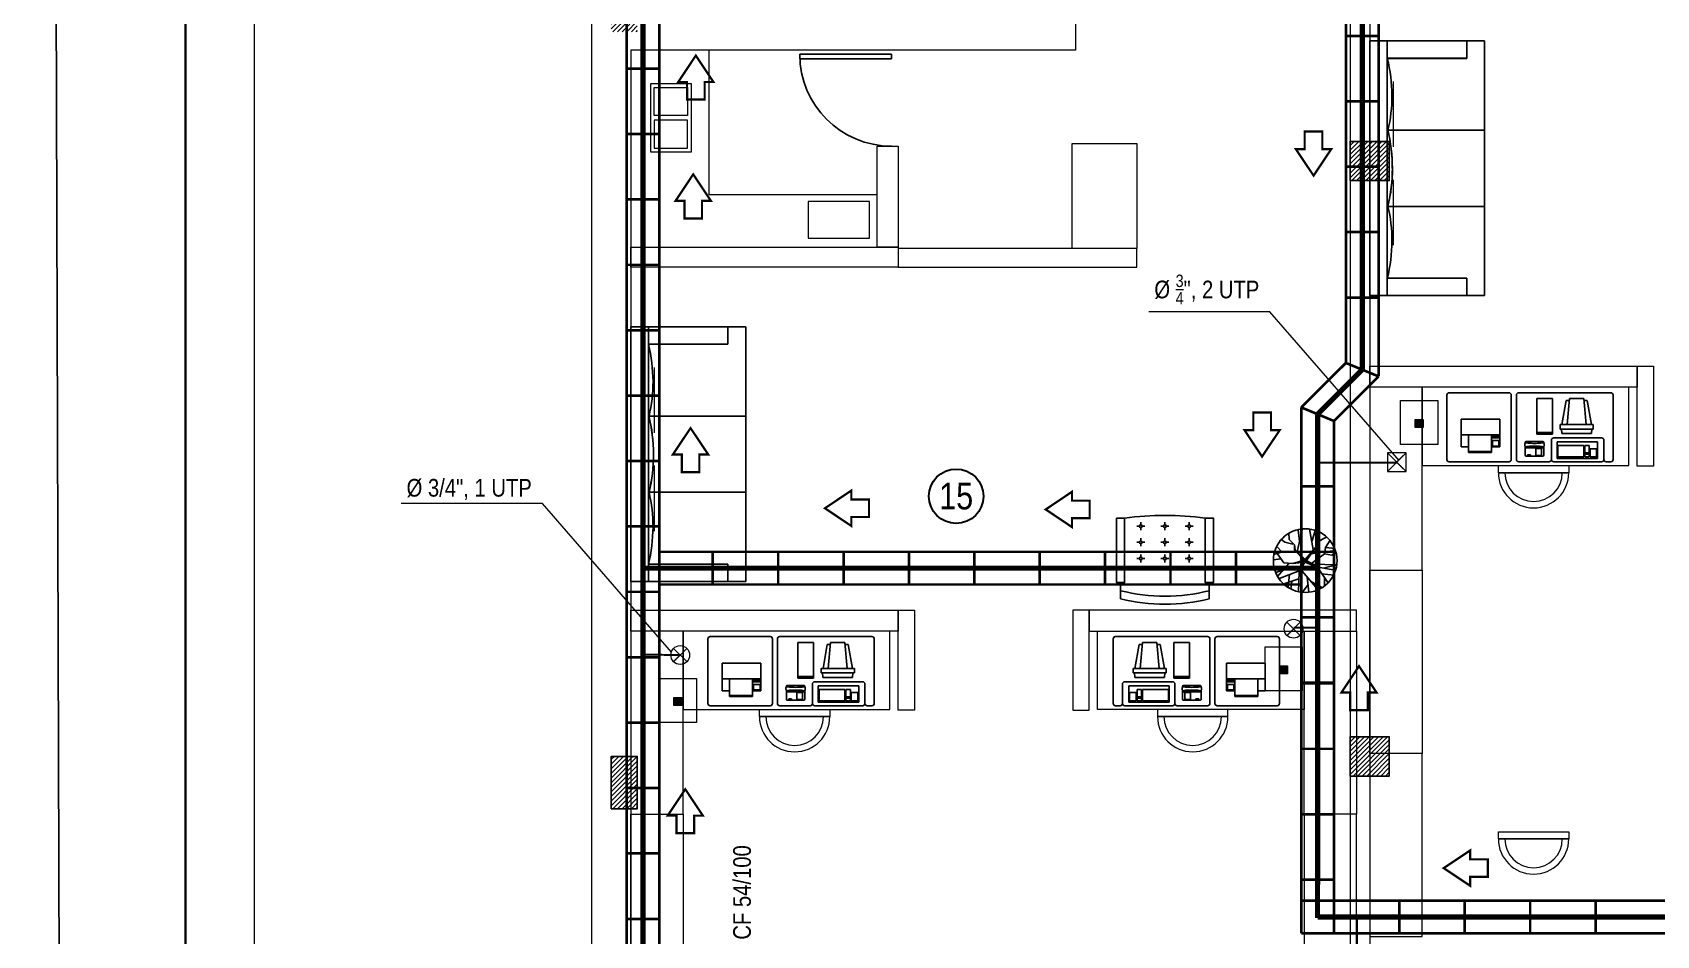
# Model space of a CAD drawing. Header units: millimetres. Extents: x 0 to 126, y 0 to 76.
# Drawn here: x 0 to 12.42, y 10.52 to 17.43 of the extents above; entities that cross this region are included whole.
import ezdxf

# ---------------------------------------------------------------- set-up
doc = ezdxf.new("R2010")
doc.units = ezdxf.units.MM
doc.linetypes.add('Continua', pattern=[0])
doc.linetypes.add('DASHED', pattern=[0.75, 0.5, -0.25])
for name, color, linetype, lineweight in [('1_MARCO', 7, 'Continuous', 35), ('1_ROTULO', 102, 'Continuous', 15), ('ARQUITECTÓNICO', 152, 'Continuous', 0), ('INST. VOZ Y DATOS', 40, 'Continuous', 0), ('TEXTOS INST. VOZ Y DATOS', 1, 'Continuous', 0)]:
    doc.layers.add(name, color=color, linetype=linetype, lineweight=lineweight)
for name, color, linetype in [('9__9', 9, 'Continuous'), ('_AR_Membrete', 7, 'Continuous'), ('A-FURN-1', 7, 'Continuous'), ('A-GLAZ-1', 7, 'Continuous'), ('E-COLUMNA', 20, 'Continuous'), ('HatchColus', 8, 'Continuous'), ('MOVABLE_FURNISHINGS', 7, 'Continuous'), ('Muebles', 2, 'Continuous'), ('TRACO01', 7, 'Continuous'), ('TRACO02', 255, 'Continuous')]:
    doc.layers.add(name, color=color, linetype=linetype)
doc.styles.add('75', font='ARIALN.TTF', dxfattribs={"height": 0.135})
pattern_1 = [(45, (-1018.400148, -104.339457), (-0.0176776695, 0.0176776695), [])]

# ---------------------------------------------------------------- blocks, each defined once
blk = doc.blocks.new('FIXT-SOFA3672')
at = {"layer": 'A-FURN-1'}
for p, q in [((35.919106, 36.03653), (-35.919106, 36.03653)), ((-35.919106, 36.03653), (-35.919106, 0.010204)), ((35.919106, 0.010204), (35.919106, 36.03653)), ((-35.896767, 30.508681), (35.914639, 30.508681)), ((-31.016712, 5.575283), (-31.016712, 30.508681)), ((-10.734035, 30.318065), (-10.734035, -0.180412)), ((10.734035, 30.318065), (10.734035, -0.180412)), ((31.016712, 5.575283), (31.016712, 30.508681)), ((-35.896767, 5.575283), (-31.016712, 5.575283)), ((35.896767, 5.575283), (31.016712, 5.575283)), ((-35.919106, 0.010204), (35.919106, 0.010204))]:
    blk.add_line(p, q, dxfattribs=at)
for centre, radius, start, end in [((-20.12418, 71.160164), 42.085514, 255, 269.461553), ((-20.176819, 65.559021), 36.484119, 269.461552, 284.999998), ((-0.096013, 70.019703), 41.102158, 255, 270.121624), ((-0.098873, 71.366776), 42.449238, 270.121624, 285.000001), ((20.176819, 65.559021), 36.484119, 255.000002, 270.538448), ((20.12418, 71.160164), 42.085514, 270.538447, 285)]:
    blk.add_arc(centre, radius, start, end, dxfattribs=at)
blk = doc.blocks.new('A$C12894DB4')
at = {"layer": 'TRACO01', "color": 0}
for p, q in [((9.91, 5.66), (9.91, 5.26)), ((11.31, 5.66), (9.91, 5.66)), ((11.31, 5.46), (9.91, 5.46)), ((11.31, 5.26), (9.91, 5.26)), ((11.31, 4.66), (9.91, 4.66)), ((9.91, 4.66), (9.91, 3.46)), ((11.31, 5.66), (11.31, 5.26)), ((11.31, 4.66), (11.31, 3.46)), ((17.03, 4.24), (17.03, 4.14)), ((20.83, 4.44), (17.23, 4.44)), ((18.23, 4.2), (18.23, 4.05)), ((19.83, 4.2), (19.83, 4.05)), ((21.03, 4.24), (21.03, 4.13)), ((24.13, 3.58), (29.73, 3.58)), ((24.13, 3.58), (24.13, 1.08)), ((29.73, 3.58), (29.73, 1.08)), ((29.93, 3.58), (29.93, 1.98)), ((29.93, 3.58), (30.93, 3.58)), ((30.93, 3.58), (30.93, 1.98)), ((9.71, 2.26), (4.71, 2.26)), ((11.31, 3.46), (9.91, 3.46)), ((17.03, 3.36), (17.03, 1.44)), ((20.83, 3.04), (17.23, 3.04)), ((20.83, 1.24), (17.23, 1.24)), ((17.53, 1.57), (17.53, 1.37)), ((18.13, 1.57), (17.53, 1.57)), ((18.13, 1.37), (17.53, 1.37)), ((18.13, 1.57), (18.13, 1.37)), ((18.23, 3.43), (18.23, 3.28)), ((19.33, 2.91), (19.33, 1.37)), ((19.33, 2.91), (20.53, 2.91)), ((19.33, 1.37), (20.53, 1.37)), ((19.83, 3.43), (19.83, 3.28)), ((20.53, 2.91), (20.53, 1.37)), ((21.03, 3.36), (21.03, 1.44)), ((24.13, 1.08), (29.73, 1.08)), ((29.93, 1.98), (30.93, 1.98)), ((29.93, 1.68), (29.93, 1.08)), ((29.93, 1.68), (30.93, 1.68)), ((29.93, 1.08), (30.93, 1.08)), ((30.93, 1.68), (30.93, 1.08)), ((31.13, 2.88), (31.13, 1.08)), ((31.13, 2.88), (32.53, 2.88)), ((31.13, 1.08), (32.53, 1.08)), ((32.53, 2.88), (32.53, 1.08))]:
    blk.add_line(p, q, dxfattribs=at)
for centre, radius, start, end in [((18.18, 3.74), 1.25, 166.0825, 180), ((18.18, 3.74), 1.25, 180, 191.2958), ((17.16, 3.98), 0.2, 70.2489, 166.4245), ((17.23, 4.24), 0.2, 90, 180), ((18.07, 7.64), 3.57, 256.1032, 263.8325), ((18.64, 12.93), 8.89, 263.8325, 267.4371), ((17.99, 4.2), 0.24, 0, 90), ((19.03, 21.61), 17.58, 267.4371, 270), ((19.03, 21.61), 17.58, 270, 272.5629), ((19.42, 12.93), 8.89, 272.5629, 276.1675), ((20.07, 4.2), 0.24, 90, 180), ((19.99, 7.64), 3.57, 276.1675, 283.8968), ((20.87, 3.54), 0.24, 256.6383, 358.4297), ((20.83, 4.24), 0.2, 0, 90), ((20.9, 3.98), 0.2, 9.5352, 104.6502), ((20.4, 3.82), 0.72, 9.4076, 17.8024), ((19.88, 3.74), 1.25, 0, 9.4076), ((19.88, 3.74), 1.25, 350.5924, 360), ((17.19, 3.54), 0.24, 191.2958, 283.3617), ((17.23, 2.84), 0.2, 90, 180), ((17.23, 1.44), 0.2, 180, 270), ((18.07, -0.17), 3.57, 96.1675, 103.8968), ((16.93, 3.52), 0.369, 323.5958, 323.7272), ((18.64, -5.45), 8.89, 92.5629, 96.1675), ((17.99, 3.28), 0.24, 270, 0), ((19.03, -14.14), 17.58, 90, 92.5629), ((19.03, -14.14), 17.58, 87.4371, 90), ((19.42, -5.45), 8.89, 83.8325, 87.4371), ((20.07, 3.28), 0.24, 180, 270), ((19.99, -0.17), 3.57, 76.6383, 83.8325), ((20.83, 2.84), 0.2, 0, 90), ((20.83, 1.44), 0.2, 270, 0)]:
    blk.add_arc(centre, radius, start, end, dxfattribs=at)
at = {"layer": 'TRACO02', "color": 0}
for p, q in [((0, 14.54), (0, 0.54)), ((0.5, 15.04), (13.5, 15.04)), ((14, 14.54), (14, 0.54)), ((15.1, 14.54), (15.1, 0.54)), ((35.6, 15.04), (15.6, 15.04)), ((36.1, 14.54), (36.1, 0.54)), ((19.55, 6), (19.55, 13.8)), ((22.95, 13.8), (19.55, 13.8)), ((22.95, 6), (22.95, 13.8)), ((24.99, 8.15), (25.9, 13.35)), ((25.9, 13.35), (26.59, 13.35)), ((26.13, 8.15), (26.62, 13.75)), ((26.62, 13.75), (29.75, 13.75)), ((30.24, 8.15), (29.75, 13.75)), ((29.79, 13.35), (30.47, 13.35)), ((31.39, 8.15), (30.47, 13.35)), ((11.51, 9.26), (3.11, 9.26)), ((3.11, 9.26), (3.11, 3.26)), ((11.51, 9.26), (11.51, 3.26)), ((24.59, 8.15), (31.79, 8.15)), ((24.59, 7.15), (24.59, 8.15)), ((24.59, 7.15), (31.79, 7.15)), ((24.98, 6.15), (24.89, 7.15)), ((31.4, 6.15), (31.49, 7.15)), ((31.79, 7.15), (31.79, 8.15)), ((11.51, 5.86), (3.11, 5.86)), ((4.71, 5.86), (4.71, 2.06)), ((9.71, 5.86), (9.71, 2.06)), ((22.95, 6.4), (19.55, 6.4)), ((22.95, 6), (19.55, 6)), ((22.7, 4.74), (22.7, 0.54)), ((33.6, 5.24), (23.2, 5.24)), ((23.93, 4.38), (32.73, 4.38)), ((23.93, 4.38), (23.93, 0.78)), ((24.98, 6.15), (31.4, 6.15)), ((32.73, 4.38), (32.73, 0.78)), ((34.1, 4.74), (34.1, 0.54)), ((0.5, 0.04), (13.5, 0.04)), ((4.71, 3.26), (3.11, 3.26)), ((9.71, 2.06), (4.71, 2.06)), ((11.51, 3.26), (9.71, 3.26)), ((22.2, 0.04), (15.6, 0.04)), ((33.6, 0.04), (23.2, 0.04)), ((23.93, 0.78), (32.73, 0.78)), ((35.6, 0.04), (34.6, 0.04))]:
    blk.add_line(p, q, dxfattribs=at)
for centre, radius, start, end in [((0.5, 14.54), 0.5, 90, 180), ((13.5, 14.54), 0.5, 0, 90), ((15.6, 14.54), 0.5, 90, 180), ((35.6, 14.54), 0.5, 0, 90), ((23.2, 4.74), 0.5, 90, 180), ((33.6, 4.74), 0.5, 0, 90), ((0.5, 0.54), 0.5, 180, 270), ((13.5, 0.54), 0.5, 270, 0), ((15.6, 0.54), 0.5, 180, 270), ((22.2, 0.54), 0.5, 270, 0), ((23.2, 0.54), 0.5, 180, 270), ((27.71, -4.98), 5.57, 115.6743, 116.5651), ((29.09, -4.98), 5.57, 63.4349, 64.3257), ((33.6, 0.54), 0.5, 270, 0), ((34.6, 0.54), 0.5, 180, 270), ((35.6, 0.54), 0.5, 270, 0)]:
    blk.add_arc(centre, radius, start, end, dxfattribs=at)
blk = doc.blocks.new('A$C08AE17E7')
at = {"layer": 'A-GLAZ-1', "color": 0}
for p, q in [((4.39, 4.39), (0, 4.39)), ((0, 4.177), (4.39, 4.177)), ((4.39, 4.177), (4.39, 4.39))]:
    blk.add_line(p, q, dxfattribs=at)
blk.add_arc((4.39, 4.39), 4.39, 180, 270, dxfattribs=at)
blk = doc.blocks.new('arbolp114')
at = {"color": 0, "linetype": 'ByBlock'}
for p, q in [((-0.319, 0.205), (-0.389, 0.318)), ((-0.182, 0.289), (-0.333, 0.369)), ((-0.165, 0.209), (-0.203, 0.453)), ((-0.109, 0.31), (-0.154, 0.474)), ((-0.126, 0.175), (-0.067, 0.491)), ((0.126, 0.138), (0.045, 0.503)), ((0.091, 0.306), (0.108, 0.482)), ((0.168, 0.249), (0.252, 0.332)), ((0.193, 0.26), (0.319, 0.289)), ((0.252, 0.332), (0.256, 0.436)), ((0.319, 0.289), (0.378, 0.331)), ((-0.417, 0.087), (-0.476, 0.121)), ((-0.326, 0.205), (-0.462, 0.192)), ((-0.088, 0.104), (-0.462, 0.159)), ((-0.301, 0.104), (-0.417, 0.087)), ((-0.305, 0.104), (-0.319, 0.205)), ((-0.098, -0.045), (-0.301, 0.104)), ((-0.018, -0.001), (-0.165, 0.213)), ((-0.165, 0.213), (0.001, 0.019)), ((-0.116, 0.148), (-0.006, 0.006)), ((-0.001, 0.009), (-0.116, 0.148)), ((-0.006, 0.006), (-0.013, -0.015)), ((0.151, 0.157), (-0.001, 0.009)), ((0.001, 0.019), (0.157, 0.171)), ((0.005, 0), (0.151, 0.157)), ((0.018, 0.007), (0.168, 0.165)), ((0.018, 0.007), (0.196, -0.047)), ((0.143, 0.138), (0.357, 0.138)), ((0.157, 0.171), (0.168, 0.249)), ((0.168, 0.165), (0.168, 0.249)), ((0.336, -0.035), (0.476, 0.163)), ((0.357, 0.138), (0.497, 0.096)), ((0.361, 0.133), (0.452, 0.226)), ((0.375, 0.028), (0.504, 0.012)), ((-0.494, -0.068), (-0.119, -0.057)), ((-0.305, -0.115), (-0.494, -0.068)), ((-0.203, -0.102), (-0.466, -0.152)), ((-0.256, -0.207), (-0.452, -0.228)), ((-0.195, -0.102), (-0.354, -0.342)), ((-0.203, -0.098), (-0.119, -0.057)), ((0.008, -0.026), (-0.195, -0.102)), ((0.073, -0.134), (-0.193, -0.447)), ((-0.179, -0.095), (0.011, -0.018)), ((-0.116, -0.063), (0.005, -0.003)), ((-0.013, -0.015), (-0.116, -0.063)), ((-0.098, -0.045), (-0.018, -0.001)), ((0.174, -0.042), (0.005, 0)), ((0.005, -0.003), (0.068, -0.021)), ((0.008, -0.026), (0.193, -0.047)), ((0.008, -0.026), (0.094, -0.169)), ((0.011, -0.018), (0.174, -0.042)), ((0.017, -0.021), (0.094, -0.152)), ((0.094, -0.161), (0.417, -0.287)), ((0.094, -0.169), (0.105, -0.493)), ((0.196, -0.047), (0.336, -0.035)), ((0.245, -0.22), (0.266, -0.409)), ((0.256, -0.047), (0.438, -0.253)), ((0.319, -0.11), (0.494, -0.123)), ((0.34, -0.144), (0.459, -0.186)), ((-0.305, -0.27), (-0.305, -0.392)), ((-0.098, -0.333), (-0.256, -0.417)), ((-0.033, -0.258), (-0.056, -0.497)), ((-0.044, -0.376), (0.042, -0.493)), ((0.098, -0.287), (0.336, -0.363)), ((0.21, -0.329), (0.224, -0.442))]:
    blk.add_line(p, q, dxfattribs=at)
blk.add_circle((0, 0), 0.5, dxfattribs=at)
blk = doc.blocks.new('A$C6B612579')
at = {"layer": '9__9', "color": 253, "extrusion": (0, 0, -1), "xscale": 4.875, "yscale": 4.875, "zscale": 4.875}
blk.add_blockref('arbolp114', (-2.46, 2.44), dxfattribs=at)
blk = doc.blocks.new('Sillon_2')
at = {"layer": 'MOVABLE_FURNISHINGS', "color": 7, "linetype": 'Continuous'}
for points in [[(0.0375, 0.75), (0.0375, 0.675, -0.1212121), (0.8625, 0.675), (0.8625, 0.75, 0.1212121)], [(0.2125, 0.375, -1), (0.2375, 0.375, -1)], [(0.4375, 0.375, -1), (0.4625, 0.375, -1)], [(0.6625, 0.375, -1), (0.6875, 0.375, -1)], [(0.2125, 0.225, -1), (0.2375, 0.225, -1)], [(0.4375, 0.225, -1), (0.4625, 0.225, -1)], [(0.6625, 0.225, -1), (0.6875, 0.225, -1)], [(0.2125, 0.075, -1), (0.2375, 0.075, -1)], [(0.4375, 0.075, -1), (0.4625, 0.075, -1)], [(0.6625, 0.075, -1), (0.6875, 0.075, -1)]]:
    blk.add_lwpolyline(points, format="xyb", close=True, dxfattribs=at)
for points in [[(0.8625, 0.6), (0.8625, 0.675, 0.1212121), (0.0375, 0.675), (0.0375, 0.6)], [(0.0375, 0), (0.075, 0, 0.0666667), (0.825, 0), (0.8625, 0)]]:
    blk.add_lwpolyline(points, format="xyb", dxfattribs=at)
for points in [[(0, 0), (0.075, 0), (0.075, 0.6), (0, 0.6)], [(0.825, 0), (0.9, 0), (0.9, 0.6), (0.825, 0.6)]]:
    blk.add_lwpolyline(points, close=True, dxfattribs=at)
for points in [[(0.075, 0.475), (0.825, 0.475)], [(0.1875, 0.375), (0.2125, 0.375)], [(0.225, 0.4125), (0.225, 0.3875)], [(0.225, 0.3625), (0.225, 0.3375)], [(0.2375, 0.375), (0.2625, 0.375)], [(0.4125, 0.375), (0.4375, 0.375)], [(0.45, 0.4125), (0.45, 0.3875)], [(0.45, 0.3625), (0.45, 0.3375)], [(0.4625, 0.375), (0.4875, 0.375)], [(0.6375, 0.375), (0.6625, 0.375)], [(0.675, 0.4125), (0.675, 0.3875)], [(0.675, 0.3625), (0.675, 0.3375)], [(0.6875, 0.375), (0.7125, 0.375)], [(0.1875, 0.225), (0.2125, 0.225)], [(0.225, 0.2625), (0.225, 0.2375)], [(0.225, 0.2125), (0.225, 0.1875)], [(0.2375, 0.225), (0.2625, 0.225)], [(0.4125, 0.225), (0.4375, 0.225)], [(0.45, 0.2625), (0.45, 0.2375)], [(0.45, 0.2125), (0.45, 0.1875)], [(0.4625, 0.225), (0.4875, 0.225)], [(0.6375, 0.225), (0.6625, 0.225)], [(0.675, 0.2625), (0.675, 0.2375)], [(0.675, 0.2125), (0.675, 0.1875)], [(0.6875, 0.225), (0.7125, 0.225)], [(0.1875, 0.075), (0.2125, 0.075)], [(0.225, 0.1125), (0.225, 0.0875)], [(0.225, 0.0625), (0.225, 0.0375)], [(0.2375, 0.075), (0.2625, 0.075)], [(0.4125, 0.075), (0.4375, 0.075)], [(0.45, 0.1125), (0.45, 0.0875)], [(0.45, 0.0625), (0.45, 0.0375)], [(0.4625, 0.075), (0.4875, 0.075)], [(0.6375, 0.075), (0.6625, 0.075)], [(0.675, 0.1125), (0.675, 0.0875)], [(0.675, 0.0625), (0.675, 0.0375)], [(0.6875, 0.075), (0.7125, 0.075)]]:
    blk.add_lwpolyline(points, dxfattribs=at)
blk = doc.blocks.new('A$C35E06030')
at = {"layer": 'HatchColus', "linetype": 'Continua', "ltscale": 0.05}
h = blk.add_hatch(dxfattribs=at)
h.set_pattern_fill('ANSI31', color=256, scale=0.2, style=0)
h.set_pattern_definition(pattern_1)
h.paths.add_polyline_path([(0.2, 13.8), (0, 13.8), (0, 13.4), (0.2, 13.4)])
h.paths.add_polyline_path([(0.2, 7.86), (0, 7.86), (0, 7.46), (0.2, 7.46)])
h.paths.add_polyline_path([(5.95, 12.562), (5.65, 12.562), (5.65, 12.262), (5.95, 12.262)])
h.paths.add_polyline_path([(11.6, 12.537), (11.35, 12.537), (11.35, 12.287), (11.6, 12.287)])
h = blk.add_hatch(dxfattribs=at)
h.set_pattern_fill('ANSI31', color=256, scale=0.2, style=0)
h.set_pattern_definition(pattern_1)
h.paths.add_polyline_path([(17, 3.001), (17.2, 3.001), (17.2, 3.401), (17, 3.401)])
h.paths.add_polyline_path([(11.6, 3.001), (11.6, 3.251), (11.35, 3.251), (11.35, 3.001)])
h.paths.add_polyline_path([(5.95, 8.01), (5.65, 8.01), (5.65, 7.71), (5.95, 7.71)])
h.paths.add_polyline_path([(11.6, 7.985), (11.35, 7.985), (11.35, 7.735), (11.6, 7.735)])
h.paths.add_polyline_path([(17, 7.86), (17, 7.46), (17.2, 7.46), (17.2, 7.86)])
at = {"layer": 'E-COLUMNA', "linetype": 'Continua', "ltscale": 0.05}
for points in [[(5.65, 12.262), (5.95, 12.262), (5.95, 12.562), (5.65, 12.562)], [(5.65, 7.71), (5.95, 7.71), (5.95, 8.01), (5.65, 8.01)], [(0, 7.46), (0.2, 7.46), (0.2, 7.86), (0, 7.86)]]:
    blk.add_lwpolyline(points, close=True, dxfattribs=at)
blk = doc.blocks.new('A$C1BEB1155')
at = {"layer": 'INST. VOZ Y DATOS', "color": 6}
for points in [[(0, 0.144), (0.144, 0)], [(0, 0), (0.144, 0.144)]]:
    blk.add_lwpolyline(points, dxfattribs=at)
blk.add_lwpolyline([(0.144, 0.144), (0, 0.144), (0, 0), (0.144, 0)], close=True, dxfattribs=at)

msp = doc.modelspace()

# ---------------------------------------------------------------- hatches: boundary and pattern name
at = {"layer": 'INST. VOZ Y DATOS'}
for points in [[(10.574, 14.468), (10.634, 14.468), (10.634, 14.408), (10.574, 14.408)], [(9.538, 12.585), (9.598, 12.585), (9.598, 12.525), (9.538, 12.525)], [(4.906, 12.343), (4.966, 12.343), (4.966, 12.282), (4.906, 12.282)]]:
    msp.add_hatch(color=256, dxfattribs=at).paths.add_polyline_path(points)

# ---------------------------------------------------------------- linework, layer by layer
at = {"layer": '1_MARCO', "color": 7}
msp.add_lwpolyline([(1.17, 1.182), (114.376, 1.182), (114.376, 74.702), (1.17, 74.702)], close=True, dxfattribs=at)
at = {"layer": '1_ROTULO', "color": 7}
msp.add_lwpolyline([(1.696, 1.539), (114.019, 1.539), (114.019, 74.015), (1.696, 74.015)], close=True, dxfattribs=at)
at = {"layer": '_AR_Membrete'}
msp.add_lwpolyline([(0, 75.972), (125.965, 75.972), (126.201, 0), (0.235, 0)], close=True, dxfattribs=at)
at = {"layer": 'ARQUITECTÓNICO', "linetype": 'Continuous', "ltscale": 0.03}
for p, q in [((4.275, 37.383), (4.275, 7.033)), ((7.975, 19.543), (7.975, 17.293)), ((10.075, 19.543), (10.075, 7.183)), ((10.225, 19.543), (10.225, 7.183)), ((4.575, 17.293), (4.575, 7.033)), ((7.925, 17.293), (4.575, 17.293)), ((7.975, 17.293), (4.575, 17.293))]:
    msp.add_line(p, q, dxfattribs=at)
at = {"layer": 'ARQUITECTÓNICO', "color": 252}
for p, q in [((11.104, 17.363), (10.225, 17.363)), ((10.36, 15.417), (10.36, 17.363)), ((10.968, 17.362), (10.968, 17.23)), ((11.104, 15.416), (11.104, 17.363)), ((10.968, 17.23), (10.36, 17.23)), ((10.364, 16.68), (11.108, 16.68)), ((10.364, 16.098), (11.108, 16.098)), ((10.968, 15.549), (10.36, 15.549)), ((10.968, 15.417), (10.968, 15.549)), ((10.225, 15.416), (11.104, 15.416)), ((5.454, 15.176), (4.575, 15.176)), ((4.71, 13.23), (4.71, 15.176)), ((5.318, 15.176), (5.318, 15.044)), ((5.454, 13.23), (5.454, 15.176)), ((5.318, 15.044), (4.71, 15.044)), ((4.714, 14.494), (5.458, 14.494)), ((4.714, 13.912), (5.458, 13.912)), ((5.318, 13.363), (4.71, 13.363)), ((5.318, 13.23), (5.318, 13.363)), ((4.575, 13.23), (5.454, 13.23))]:
    msp.add_line(p, q, dxfattribs=at)
at = {"layer": 'ARQUITECTÓNICO', "color": 252, "linetype": 'DASHED'}
for p, q in [((10.404, 17.052), (10.404, 15.589)), ((4.754, 14.866), (4.754, 13.403))]:
    msp.add_line(p, q, dxfattribs=at)
at = {"layer": 'ARQUITECTÓNICO', "color": 0}
for p, q in [((11.209, 14.062), (11.747, 14.062)), ((5.559, 12.197), (6.097, 12.197)), ((9.141, 12.197), (8.603, 12.197)), ((11.209, 11.262), (11.747, 11.262))]:
    msp.add_line(p, q, dxfattribs=at)
for points in [[(5.175, 16.186), (5.175, 17.293), (4.575, 17.293), (4.575, 15.786), (5.175, 15.786)], [(5.175, 15.786), (6.458, 15.786), (6.458, 16.186), (5.175, 16.186)]]:
    msp.add_lwpolyline(points, dxfattribs=at)
for points in [[(4.725, 16.515), (5.039, 16.515), (5.039, 17.035), (4.725, 17.035)], [(4.754, 17.006), (5.009, 17.006), (5.009, 16.792), (4.754, 16.792)], [(4.754, 16.544), (5.009, 16.544), (5.009, 16.757), (4.754, 16.757)], [(6.619, 15.786), (6.458, 15.786), (6.458, 16.558), (6.619, 16.558)], [(8.444, 15.777), (7.949, 15.777), (7.949, 16.579), (8.444, 16.579)], [(5.932, 15.854), (6.401, 15.854), (6.401, 16.134), (5.932, 16.134)], [(6.619, 15.633), (4.575, 15.633), (4.575, 15.786), (6.619, 15.786)], [(6.619, 15.633), (8.444, 15.633), (8.444, 15.777), (6.619, 15.777)], [(10.225, 14.877), (12.269, 14.877), (12.269, 14.716), (10.225, 14.716)], [(12.269, 14.877), (12.395, 14.877), (12.395, 14.112), (12.269, 14.112)], [(10.225, 13.316), (10.625, 13.316), (10.625, 14.716), (10.225, 14.716)], [(10.625, 14.116), (12.206, 14.116), (12.206, 14.716), (10.625, 14.716)], [(11.209, 14.116), (11.747, 14.116), (11.747, 14.062), (11.209, 14.062)], [(11.297, 14.062), (11.659, 14.062), (11.659, 14.062), (11.297, 14.062)], [(10.225, 13.316), (10.625, 13.316), (10.625, 11.916), (10.225, 11.916)], [(4.575, 13.012), (6.619, 13.012), (6.619, 12.851), (4.575, 12.851)], [(6.619, 13.012), (6.745, 13.012), (6.745, 12.247), (6.619, 12.247)], [(8.081, 13.012), (7.955, 13.012), (7.955, 12.247), (8.081, 12.247)], [(10.125, 13.012), (8.081, 13.012), (8.081, 12.851), (10.125, 12.851)], [(4.575, 11.451), (4.975, 11.451), (4.975, 12.851), (4.575, 12.851)], [(4.975, 12.251), (6.556, 12.251), (6.556, 12.851), (4.975, 12.851)], [(9.725, 12.251), (8.144, 12.251), (8.144, 12.851), (9.725, 12.851)], [(10.125, 11.451), (9.725, 11.451), (9.725, 12.851), (10.125, 12.851)], [(5.559, 12.251), (6.097, 12.251), (6.097, 12.197), (5.559, 12.197)], [(5.647, 12.197), (6.009, 12.197), (6.009, 12.197), (5.647, 12.197)], [(9.141, 12.251), (8.603, 12.251), (8.603, 12.197), (9.141, 12.197)], [(9.053, 12.197), (8.691, 12.197), (8.691, 12.197), (9.053, 12.197)], [(10.225, 10.516), (10.625, 10.516), (10.625, 11.916), (10.225, 11.916)], [(4.575, 11.451), (4.975, 11.451), (4.975, 10.051), (4.575, 10.051)], [(10.125, 11.451), (9.725, 11.451), (9.725, 10.051), (10.125, 10.051)], [(11.209, 11.316), (11.747, 11.316), (11.747, 11.262), (11.209, 11.262)], [(11.297, 11.262), (11.659, 11.262), (11.659, 11.262), (11.297, 11.262)]]:
    msp.add_lwpolyline(points, close=True, dxfattribs=at)
at = {"layer": 'ARQUITECTÓNICO'}
for centre, radius, end in [((11.478, 14.062), 0.269, 0), ((11.478, 14.062), 0.22, 360), ((5.828, 12.197), 0.269, 0), ((5.828, 12.197), 0.22, 360), ((8.872, 12.197), 0.269, 0), ((8.872, 12.197), 0.22, 360), ((11.478, 11.262), 0.269, 0), ((11.478, 11.262), 0.22, 360)]:
    msp.add_arc(centre, radius, 180, end, dxfattribs=at)
at = {"layer": 'ARQUITECTÓNICO', "color": 252}
for centre, major_axis, start_param, end_param in [((9.368, 16.935), (0, -1.141), 1.580194, 1.832596), ((9.505, 16.936), (0, 0.989), 4.45059, 4.721787), ((9.363, 16.387), (0, 1.15), -1.568674, -1.308997), ((9.396, 16.387), (0, -1.114), 1.308997, 1.572919), ((9.505, 15.843), (0, -0.989), 1.561399, 1.832596), ((9.368, 15.844), (0, 1.141), 4.45059, 4.702991), ((3.718, 14.748), (0, -1.141), 1.580194, 1.832596), ((3.855, 14.75), (0, 0.989), 4.45059, 4.721787), ((3.713, 14.2), (0, 1.15), -1.568674, -1.308997), ((3.746, 14.2), (0, -1.114), 1.308997, 1.572919), ((3.855, 13.656), (0, -0.989), 1.561399, 1.832596), ((3.718, 13.658), (0, 1.141), 4.45059, 4.702991)]:
    msp.add_ellipse(centre, major_axis=major_axis, ratio=0.9, start_param=start_param, end_param=end_param, dxfattribs=at)
at = {"layer": 'INST. VOZ Y DATOS', "const_width": 0.02}
for points in [[(10.043, 17.401), (10.043, 25.401)], [(10.293, 17.401), (10.293, 25.401)], [(4.543, 15.151), (4.543, 23.151)], [(4.793, 15.151), (4.793, 23.151)], [(10.043, 14.901), (10.043, 17.401)], [(10.293, 17.401), (10.043, 17.401)], [(10.293, 17.401), (10.043, 17.401)], [(10.293, 14.798), (10.293, 17.401)], [(4.793, 17.151), (4.543, 17.151)], [(10.293, 16.901), (10.043, 16.901)], [(4.793, 16.651), (4.543, 16.651)], [(10.293, 16.401), (10.043, 16.401)], [(4.543, 8.151), (4.543, 16.151)], [(4.793, 16.151), (4.543, 16.151)], [(4.793, 8.151), (4.793, 16.151)], [(10.293, 15.901), (10.043, 15.901)], [(4.793, 15.651), (4.543, 15.651)], [(4.793, 15.651), (4.543, 15.651)], [(10.293, 15.401), (10.043, 15.401)], [(4.793, 15.151), (4.543, 15.151)], [(4.793, 15.151), (4.543, 15.151)], [(10.043, 14.901), (9.702, 14.561)], [(10.293, 14.798), (10.043, 14.901)], [(10.293, 14.798), (9.952, 14.457)], [(4.793, 14.651), (4.543, 14.651)], [(9.702, 12.451), (9.702, 14.561)], [(9.952, 14.457), (9.702, 14.561)], [(9.952, 12.449), (9.952, 14.457)], [(4.793, 14.151), (4.543, 14.151)], [(9.952, 13.957), (9.702, 13.957)], [(4.793, 13.651), (4.543, 13.651)], [(5.711, 13.457), (4.793, 13.457)], [(9.702, 13.457), (5.202, 13.457)], [(5.202, 13.457), (5.202, 13.207)], [(5.202, 13.457), (5.202, 13.207)], [(5.702, 13.457), (5.702, 13.207)], [(5.702, 13.457), (5.702, 13.207)], [(6.202, 13.457), (6.202, 13.207)], [(6.702, 13.457), (6.702, 13.207)], [(7.202, 13.457), (7.202, 13.207)], [(7.702, 13.457), (7.702, 13.207)], [(8.202, 13.457), (8.202, 13.207)], [(8.702, 13.457), (8.702, 13.207)], [(9.202, 13.457), (9.202, 13.207)], [(9.952, 13.457), (9.702, 13.457)], [(5.709, 13.207), (4.793, 13.207)], [(9.702, 13.207), (5.202, 13.207)], [(4.793, 13.151), (4.543, 13.151)], [(9.952, 12.957), (9.702, 12.957)], [(4.793, 12.651), (4.543, 12.651)], [(9.952, 12.457), (9.702, 12.457)], [(9.702, 10.951), (9.702, 12.451)], [(9.952, 12.451), (9.702, 12.451)], [(9.952, 10.951), (9.952, 12.451)], [(4.793, 12.151), (4.543, 12.151)], [(9.952, 11.951), (9.702, 11.951)], [(4.793, 11.651), (4.543, 11.651)], [(9.952, 11.451), (9.702, 11.451)], [(9.702, 10.541), (9.702, 11.451)], [(9.952, 11.451), (9.702, 11.451)], [(9.952, 10.541), (9.952, 11.451)], [(4.793, 11.151), (4.543, 11.151)], [(9.952, 10.951), (9.702, 10.951)], [(9.952, 10.951), (9.702, 10.951)], [(9.702, 10.791), (10.952, 10.791)], [(9.952, 10.541), (9.952, 10.791)], [(10.452, 10.541), (10.452, 10.791)], [(15.452, 10.791), (10.952, 10.791)], [(10.952, 10.791), (10.952, 10.541)], [(10.952, 10.541), (10.952, 10.791)], [(11.452, 10.791), (11.452, 10.541)], [(11.952, 10.791), (11.952, 10.541)], [(4.793, 10.651), (4.543, 10.651)], [(9.702, 10.541), (10.952, 10.541)], [(15.452, 10.541), (10.952, 10.541)]]:
    msp.add_lwpolyline(points, dxfattribs=at)
at = {"layer": 'INST. VOZ Y DATOS', "color": 6, "const_width": 0.04}
for points in [[(10.168, 17.401), (10.168, 25.401)], [(4.668, 15.151), (4.668, 23.151)], [(10.168, 14.85), (10.168, 17.401)], [(4.668, 8.151), (4.668, 16.151)], [(10.168, 14.85), (9.827, 14.509)], [(9.827, 12.45), (9.827, 14.509)], [(5.71, 13.332), (4.661, 13.332)], [(9.827, 13.332), (5.202, 13.332)], [(9.827, 10.951), (9.827, 12.451)], [(9.826, 10.657), (9.827, 11.451)], [(9.826, 10.666), (10.952, 10.666)], [(15.577, 10.666), (10.952, 10.666)]]:
    msp.add_lwpolyline(points, dxfattribs=at)
at = {"layer": 'INST. VOZ Y DATOS'}
for points in [[(10.461, 14.614), (10.745, 14.614), (10.745, 14.277), (10.461, 14.277)], [(10.573, 14.469), (10.633, 14.469), (10.633, 14.408), (10.573, 14.408)], [(9.425, 12.731), (9.709, 12.731), (9.709, 12.394), (9.425, 12.394)], [(9.537, 12.586), (9.597, 12.586), (9.597, 12.525), (9.537, 12.525)], [(4.793, 12.488), (5.077, 12.488), (5.077, 12.151), (4.793, 12.151)], [(4.905, 12.343), (4.965, 12.343), (4.965, 12.283), (4.905, 12.283)]]:
    msp.add_lwpolyline(points, close=True, dxfattribs=at)
at = {"layer": 'INST. VOZ Y DATOS', "color": 6}
for points in [[(10.381, 14.194), (10.482, 14.092)], [(10.381, 14.092), (10.482, 14.194)], [(9.592, 12.92), (9.694, 12.818)], [(9.592, 12.818), (9.694, 12.92)], [(4.902, 12.719), (5.004, 12.618)], [(4.902, 12.618), (5.004, 12.719)]]:
    msp.add_lwpolyline(points, dxfattribs=at)
at = {"layer": 'INST. VOZ Y DATOS', "color": 6, "linetype": 'DASHED', "ltscale": 0.01, "const_width": 0.015}
for points in [[(9.827, 14.138), (10.437, 14.138)], [(9.643, 12.877), (9.827, 12.877)], [(4.672, 12.672), (4.85, 12.669), (4.953, 12.668)], [(10.129, 10.666), (10.129, 8.973)]]:
    msp.add_lwpolyline(points, dxfattribs=at)
at = {"layer": 'INST. VOZ Y DATOS', "color": 6, "ltscale": 0.1}
for points in [[(9.592, 12.92), (9.694, 12.818)], [(9.694, 12.92), (9.593, 12.818)], [(4.902, 12.719), (5.004, 12.618)], [(5.004, 12.719), (4.903, 12.618)]]:
    msp.add_lwpolyline(points, dxfattribs=at)
for centre in [(9.643, 12.869), (4.953, 12.668)]:
    msp.add_circle(centre, 0.072, dxfattribs=at)
at = {"layer": 'TEXTOS INST. VOZ Y DATOS', "const_width": 0.0168}
for points in [[(5.072, 16.915), (5.005, 16.915), (5.005, 17.049), (4.938, 17.049), (5.072, 17.251), (5.207, 17.049), (5.14, 17.049), (5.14, 16.915)], [(9.796, 16.67), (9.863, 16.67), (9.863, 16.535), (9.931, 16.535), (9.796, 16.333), (9.661, 16.535), (9.728, 16.535), (9.728, 16.67)], [(5.052, 16.006), (4.985, 16.006), (4.985, 16.141), (4.918, 16.141), (5.052, 16.343), (5.187, 16.141), (5.12, 16.141), (5.12, 16.006)], [(9.402, 14.522), (9.47, 14.522), (9.47, 14.387), (9.537, 14.387), (9.402, 14.185), (9.268, 14.387), (9.335, 14.387), (9.335, 14.522)], [(5.032, 14.066), (4.965, 14.066), (4.965, 14.201), (4.897, 14.201), (5.032, 14.403), (5.167, 14.201), (5.099, 14.201), (5.099, 14.066)], [(6.396, 13.79), (6.396, 13.723), (6.261, 13.723), (6.261, 13.655), (6.059, 13.79), (6.261, 13.925), (6.261, 13.857), (6.396, 13.857)], [(8.084, 13.781), (8.084, 13.714), (7.949, 13.714), (7.949, 13.646), (7.747, 13.781), (7.949, 13.916), (7.949, 13.848), (8.084, 13.848)], [(10.143, 12.246), (10.076, 12.246), (10.076, 12.381), (10.009, 12.381), (10.143, 12.583), (10.278, 12.381), (10.211, 12.381), (10.211, 12.246)], [(4.992, 11.306), (4.924, 11.306), (4.924, 11.44), (4.857, 11.44), (4.992, 11.642), (5.126, 11.44), (5.059, 11.44), (5.059, 11.306)], [(11.128, 11.039), (11.128, 10.972), (10.993, 10.972), (10.993, 10.904), (10.791, 11.039), (10.993, 11.174), (10.993, 11.106), (11.128, 11.106)]]:
    msp.add_lwpolyline(points, close=True, dxfattribs=at)
at = {"layer": 'TEXTOS INST. VOZ Y DATOS'}
for points in [[(10.45, 14.156), (9.462, 15.291), (8.535, 15.291)], [(4.887, 12.691), (3.899, 13.826), (2.819, 13.826)]]:
    msp.add_lwpolyline(points, dxfattribs=at)
at = {"layer": 'TEXTOS INST. VOZ Y DATOS', "lineweight": 30}
msp.add_circle((7.063, 13.882), 0.208, dxfattribs=at)

# ---------------------------------------------------------------- block references
at = {"layer": 'ARQUITECTÓNICO', "color": 0}
msp.add_blockref('A$C35E06030', (4.425, 4.033), dxfattribs=at)
at = {"layer": 'ARQUITECTÓNICO', "color": 252, "xscale": 0.0271002682929975, "yscale": 0.02439024390241684, "zscale": 0.02439024390243771, "rotation": 90}
for p in [(11.104, 16.389), (5.454, 14.203)]:
    msp.add_blockref('FIXT-SOFA3672', p, dxfattribs=at)
at = {"layer": 'ARQUITECTÓNICO', "color": 0}
for name, p, xscale, yscale, zscale in [('A$C08AE17E7', (5.867, 16.558), 0.1600000000000819, 0.1600000000000819, 0.1600000000000819), ('A$C6B612579', (9.486, 13.146), 0.1000000000000227, 0.1000000000000227, 0.1000000000000227)]:
    msp.add_blockref(name, p, dxfattribs=dict(at, xscale=xscale, yscale=yscale, zscale=zscale))
at = {"layer": 'ARQUITECTÓNICO'}
for p, xscale, yscale, zscale in [((10.815, 14.144), 0.03521116158080062, 0.03521116158080062, 0.03521116158080062), ((5.165, 12.279), 0.03521116158080062, 0.03521116158080062, 0.03521116158080062), ((9.535, 12.279), -0.03521116158071891, 0.03521116158080417, 0.03521116158074283)]:
    msp.add_blockref('A$C12894DB4', p, dxfattribs=dict(at, xscale=xscale, yscale=yscale, zscale=zscale))
at = {"layer": 'ARQUITECTÓNICO', "color": 0, "xscale": -0.8229319101525334, "yscale": 0.8229319101525334, "zscale": 0.8229319101525334, "rotation": 180}
msp.add_blockref('Sillon_2', (8.289, 13.715), dxfattribs=at)
at = {"layer": 'Muebles', "ltscale": 0.1}
msp.add_blockref('A$C1BEB1155', (10.36, 14.071), dxfattribs=at)

# ---------------------------------------------------------------- texts
at = {"layer": 'TEXTOS INST. VOZ Y DATOS', "style": '75'}
for s, insert, char_height, width, attachment_point in [('\\A1;%%C {\\H0.7x;\\S3/4;}", 2 UTP', (9.381, 15.576), 0.135, 2.19912, 3), ('\\A1;%%C 3/4", 1 UTP', (3.818, 14.014), 0.135, 2.19912, 3), ('15', (7.063, 13.882), 0.204, 1.84689, 5)]:
    msp.add_mtext(s, dxfattribs=dict(at, insert=insert, char_height=char_height, width=width, attachment_point=attachment_point))
at = {"layer": 'TEXTOS INST. VOZ Y DATOS', "insert": (5.358, 10.853), "char_height": 0.135, "width": 1.53907, "attachment_point": 2, "rotation": 90, "style": '75'}
msp.add_mtext('CF 54/100', dxfattribs=at)

doc.saveas('drawing.dxf')
